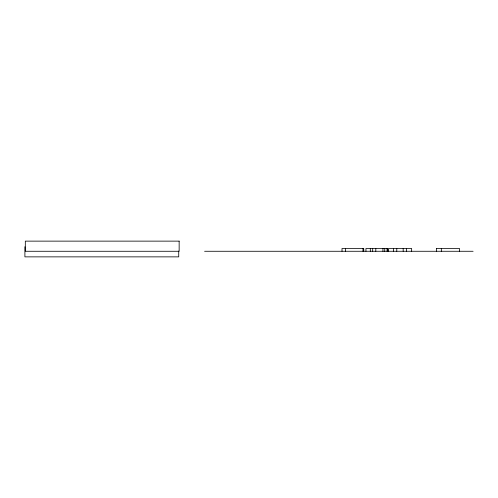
<?xml version="1.0" encoding="UTF-8"?>
<svg xmlns="http://www.w3.org/2000/svg" width="498" height="498" viewBox="0 0 498 498"><rect width="100%" height="100%" fill="white"/><g stroke="black" fill="none" stroke-linecap="round" stroke-linejoin="round"><path stroke-width="0.75" d="M387.818 248.477L365.955 248.477L365.955 251.272M436.385 248.477L459.517 248.477L459.517 251.272M204.597 251.272L473.1 251.272M441.328 248.477L441.328 251.272M436.516 248.477L436.516 251.272M411.641 251.272L411.641 248.477L388.633 248.477L388.633 251.272M406.505 248.477L406.505 251.272M403.175 248.477L403.175 251.272M396.781 248.477L396.781 251.272M393.451 248.477L393.451 251.272M387.699 248.477L387.699 251.272M387.581 248.477L387.581 251.272M387.033 248.477L387.033 251.272M384.755 248.477L384.755 251.272M382.931 248.477L382.931 251.272M375.809 248.477L375.809 251.272M372.697 248.477L372.697 251.272M370.307 248.477L370.307 251.272M363.758 251.272L363.758 248.477L342.014 248.477L342.014 251.272M362.974 248.477L362.974 251.272M345.568 248.477L345.568 251.272M178.726 251.073L178.726 256.868L24.9 256.868L24.9 246.728M179.149 241.132L25.317 241.132L25.317 251.272L179.149 251.272L179.149 241.132"/></g></svg>
